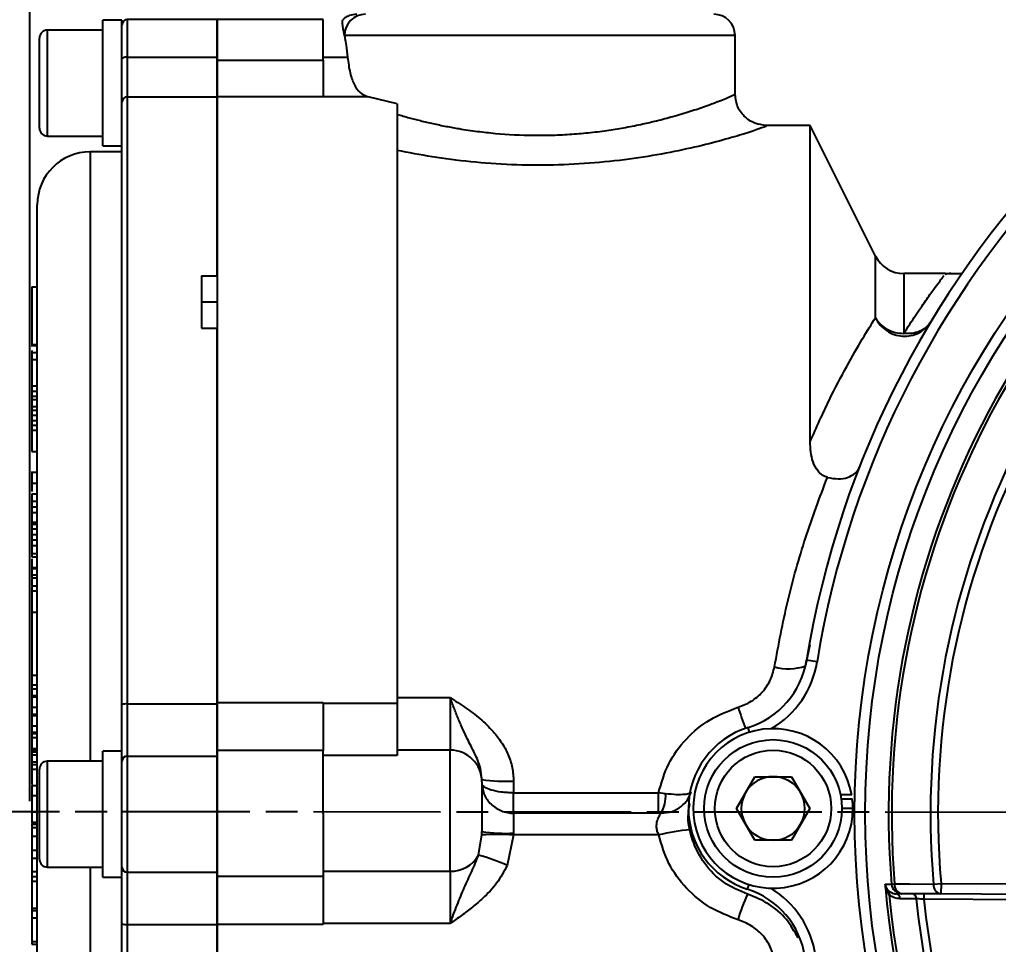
# Model space of a CAD drawing. Header units: millimetres. Extents: x 7829 to 9013, y 2050 to 2917.
# Drawn here: x 8037.1 to 8129.6, y 2180.4 to 2267.7 of the extents above; entities that cross this region are included whole.
import ezdxf

# ---------------------------------------------------------------- set-up
doc = ezdxf.new("R2010")
doc.units = ezdxf.units.MM
doc.linetypes.add('AM_ISO08W050', pattern=[18, 12, -1.5, 3, -1.5])
doc.layers.add('AM_5', color=3, linetype='Continuous', lineweight=25)
doc.layers.add('AM_7', color=4, linetype='AM_ISO08W050', lineweight=25)
doc.styles.add('工程字', font='gbenor.shx', dxfattribs={"width": 0.707, "bigfont": 'hztxt.shx'})
doc.dimstyles.new('AM_GB$0', dxfattribs={"dimtxt": 3.5, "dimasz": 2.5, "dimexe": 1, "dimexo": 1, "dimgap": 0.5, "dimtad": 1, "dimdsep": 46, "dimtxsty": '工程字', "dimcen": 0, "dimclrd": 256, "dimclre": 256, "dimclrt": 2, "dimadec": 0, "dimazin": 2, "dimtp": 0.1, "dimtm": 0.1, "dimtfac": 0.71, "dimtmove": 0, "dimatfit": 3, "dimfxl": 0, "dimlwd": -1, "dimlwe": -1, "dimarcsym": 0})

# ---------------------------------------------------------------- blocks, each defined once
blk = doc.blocks.new('*D29')
at = {"layer": 'AM_5', "transparency": 16777216}
for p, q in [((8038.099, 2193.899), (8038.099, 2298.094)), ((8411.499, 2213.756), (8411.499, 2298.094)), ((8040.599, 2297.094), (8408.999, 2297.094))]:
    blk.add_line(p, q, dxfattribs=at)
for points in [[(8040.599, 2297.511), (8040.599, 2296.677), (8038.099, 2297.094)], [(8408.999, 2297.511), (8408.999, 2296.677), (8411.499, 2297.094)]]:
    blk.add_solid(points, dxfattribs=at)
at = {"layer": 'Defpoints', "color": 0}
for p in [(8411.499, 2297.094), (8411.499, 2212.756), (8038.099, 2192.899)]:
    blk.add_point(p, dxfattribs=at)
at = {"layer": 'AM_5', "color": 2, "transparency": 16777216, "insert": (8221.096, 2300.094), "char_height": 5, "attachment_point": 5, "style": '工程字'}
blk.add_mtext('366', dxfattribs=at)

msp = doc.modelspace()

# ---------------------------------------------------------------- linework, layer by layer
at = {"color": 7, "linetype": 'Continuous', "lineweight": 25}
for p, q in [((8046.799, 2267.683), (8044.999, 2267.683)), ((8044.999, 2255.803), (8044.999, 2267.683)), ((8046.799, 2262.556), (8046.799, 2267.683)), ((8055.799, 2267.743), (8047.299, 2267.743)), ((8047.299, 2267.743), (8047.299, 2264.199)), ((8065.799, 2267.744), (8055.799, 2267.744)), ((8055.799, 2264.199), (8055.799, 2267.743)), ((8044.999, 2266.743), (8039.749, 2266.743)), ((8039.749, 2266.743), (8039.749, 2256.743)), ((8104.712, 2266.244), (8067.819, 2266.244)), ((8104.712, 2260.724), (8104.712, 2266.244)), ((8038.999, 2257.493), (8038.999, 2265.993)), ((8047.299, 2264.199), (8047.299, 2260.436)), ((8047.299, 2264.199), (8055.799, 2264.199)), ((8055.799, 2260.436), (8055.799, 2264.199)), ((8055.799, 2263.907), (8065.799, 2263.907)), ((8065.799, 2264.205), (8068.106, 2264.205)), ((8046.799, 2259.942), (8046.799, 2262.556)), ((8046.799, 2203.005), (8046.799, 2259.942)), ((8047.299, 2260.436), (8047.299, 2203.08)), ((8047.299, 2260.436), (8055.799, 2260.436)), ((8065.799, 2260.436), (8055.799, 2260.436)), ((8055.799, 2243.541), (8055.799, 2260.436)), ((8070.041, 2260.448), (8065.799, 2260.448)), ((8065.799, 2260.448), (8065.799, 2260.436)), ((8072.799, 2259.776), (8070.041, 2260.448)), ((8111.799, 2257.744), (8107.581, 2257.744)), ((8117.97, 2245.402), (8111.799, 2257.744)), ((8111.799, 2227.859), (8111.799, 2257.744)), ((8039.749, 2256.743), (8044.999, 2256.743)), ((8046.799, 2255.244), (8043.799, 2255.244)), ((8043.799, 2255.244), (8043.799, 2197.667)), ((8044.999, 2255.803), (8046.799, 2255.803)), ((8038.799, 2135.244), (8038.799, 2250.244)), ((8117.97, 2239.567), (8117.97, 2245.402)), ((8054.299, 2243.541), (8055.799, 2243.541)), ((8054.299, 2243.541), (8054.299, 2238.586)), ((8124.582, 2243.744), (8120.653, 2243.744)), ((8120.653, 2243.744), (8120.653, 2238.092)), ((8125.048, 2243.782), (8124.517, 2243.657)), ((8038.299, 2242.504), (8038.299, 2237.047)), ((8038.299, 2242.504), (8038.799, 2242.504)), ((8038.299, 2241.659), (8038.237, 2241.659)), ((8054.299, 2241.066), (8055.799, 2241.066)), ((8054.299, 2238.586), (8055.799, 2238.586)), ((8055.799, 2203.08), (8055.799, 2238.586)), ((8038.237, 2236.938), (8038.799, 2236.938)), ((8038.299, 2237.047), (8038.799, 2237.047)), ((8038.299, 2237.047), (8038.299, 2236.953)), ((8038.299, 2236.953), (8038.799, 2236.953)), ((8038.237, 2236.101), (8038.299, 2236.101)), ((8038.299, 2235.728), (8038.237, 2235.728)), ((8038.299, 2236.294), (8038.799, 2236.294)), ((8038.299, 2235.633), (8038.799, 2235.633)), ((8038.299, 2235.633), (8038.299, 2233.125)), ((8038.299, 2233.125), (8038.799, 2233.125)), ((8038.299, 2232.642), (8038.799, 2232.642)), ((8038.299, 2232.642), (8038.299, 2232.17)), ((8038.299, 2232.17), (8038.799, 2232.17)), ((8038.299, 2231.835), (8038.799, 2231.835)), ((8038.299, 2231.2), (8038.799, 2231.2)), ((8038.299, 2231.159), (8038.299, 2230.845)), ((8038.237, 2230.475), (8038.299, 2230.475)), ((8038.299, 2230.845), (8038.799, 2230.845)), ((8038.299, 2230.371), (8038.799, 2230.371)), ((8038.299, 2230.371), (8038.299, 2229.873)), ((8038.299, 2229.873), (8038.799, 2229.873)), ((8038.299, 2229.873), (8038.299, 2229.413)), ((8038.299, 2229.413), (8038.799, 2229.413)), ((8038.299, 2229.413), (8038.299, 2228.935)), ((8038.299, 2228.935), (8038.799, 2228.935)), ((8038.299, 2228.935), (8038.299, 2226.938)), ((8038.299, 2226.938), (8038.799, 2226.938)), ((8038.799, 2224.957), (8038.237, 2224.957)), ((8038.299, 2223.953), (8038.799, 2223.953)), ((8038.299, 2222.95), (8038.799, 2222.95)), ((8038.299, 2222.237), (8038.799, 2222.237)), ((8038.299, 2222.237), (8038.299, 2221.705)), ((8038.299, 2221.705), (8038.799, 2221.705)), ((8038.299, 2221.175), (8038.799, 2221.175)), ((8038.299, 2221.07), (8038.299, 2220.794)), ((8038.237, 2220.194), (8038.299, 2220.194)), ((8038.299, 2220.261), (8038.799, 2220.261)), ((8038.299, 2220.261), (8038.299, 2219.966)), ((8038.299, 2220.058), (8038.799, 2220.058)), ((8038.299, 2219.621), (8038.799, 2219.621)), ((8038.299, 2219.621), (8038.299, 2219.089)), ((8038.299, 2219.089), (8038.799, 2219.089)), ((8038.299, 2218.577), (8038.799, 2218.577)), ((8038.299, 2218.577), (8038.299, 2218.045)), ((8038.299, 2218.045), (8038.799, 2218.045)), ((8038.299, 2217.29), (8038.799, 2217.29)), ((8038.299, 2217.29), (8038.299, 2216.995)), ((8038.237, 2216.543), (8038.299, 2216.543)), ((8038.299, 2216.995), (8038.799, 2216.995)), ((8038.299, 2216.809), (8038.299, 2215.965)), ((8038.237, 2215.877), (8038.299, 2215.877)), ((8038.299, 2215.965), (8038.799, 2215.965)), ((8038.299, 2215.889), (8038.799, 2215.889)), ((8038.299, 2215.294), (8038.799, 2215.294)), ((8038.299, 2215.294), (8038.299, 2214.999)), ((8038.299, 2214.999), (8038.799, 2214.999)), ((8038.299, 2214.936), (8038.299, 2214.233)), ((8038.299, 2214.233), (8038.799, 2214.233)), ((8038.299, 2214.171), (8038.299, 2213.77)), ((8038.299, 2213.77), (8038.799, 2213.77)), ((8038.299, 2213.77), (8038.299, 2211.763)), ((8038.299, 2211.763), (8038.799, 2211.763)), ((8038.299, 2211.763), (8038.299, 2211.762)), ((8038.299, 2211.762), (8038.799, 2211.762)), ((8038.299, 2211.762), (8038.299, 2211.744)), ((8038.299, 2211.744), (8038.299, 2211.742)), ((8038.299, 2211.744), (8038.799, 2211.744)), ((8038.299, 2211.742), (8038.799, 2211.742)), ((8038.299, 2211.742), (8038.299, 2205.805)), ((8111.397, 2206.759), (8111.806, 2208.687)), ((8112.456, 2207.049), (8111.469, 2207.21)), ((8038.299, 2205.788), (8038.799, 2205.788)), ((8038.299, 2204.905), (8038.799, 2204.905)), ((8038.299, 2204.905), (8038.299, 2204.512)), ((8038.299, 2204.512), (8038.799, 2204.512)), ((8038.299, 2204.512), (8038.299, 2203.885)), ((8038.299, 2203.885), (8038.799, 2203.885)), ((8038.299, 2203.747), (8038.799, 2203.747)), ((8038.299, 2203.747), (8038.299, 2202.789)), ((8072.799, 2203.692), (8077.799, 2203.692)), ((8077.799, 2203.692), (8077.799, 2198.723)), ((8038.299, 2202.789), (8038.799, 2202.789)), ((8038.299, 2202.789), (8038.299, 2202.131)), ((8046.799, 2198.549), (8046.799, 2203.005)), ((8047.299, 2203.08), (8047.299, 2198.136)), ((8047.299, 2203.08), (8055.799, 2203.08)), ((8055.799, 2203.228), (8065.799, 2203.228)), ((8055.799, 2198.311), (8055.799, 2203.08)), ((8065.799, 2203.228), (8065.799, 2203.155)), ((8065.799, 2203.155), (8072.799, 2203.155)), ((8038.299, 2202.131), (8038.799, 2202.131)), ((8038.299, 2201.992), (8038.799, 2201.992)), ((8038.299, 2201.992), (8038.299, 2201.029)), ((8038.299, 2201.029), (8038.799, 2201.029)), ((8038.299, 2201.029), (8038.299, 2200.433)), ((8106.073, 2200.413), (8105.937, 2200.853)), ((8038.299, 2200.433), (8038.799, 2200.433)), ((8038.299, 2200.301), (8038.799, 2200.301)), ((8038.299, 2200.301), (8038.299, 2199.925)), ((8038.299, 2199.925), (8038.799, 2199.925)), ((8038.237, 2198.791), (8038.299, 2198.791)), ((8038.299, 2198.865), (8038.799, 2198.865)), ((8038.299, 2198.865), (8038.299, 2198.743)), ((8038.299, 2198.743), (8038.799, 2198.743)), ((8038.299, 2198.743), (8038.299, 2198.554)), ((8077.799, 2198.723), (8072.799, 2198.723)), ((8077.799, 2187.272), (8077.799, 2198.723)), ((8038.299, 2198.554), (8038.799, 2198.554)), ((8038.299, 2198.554), (8038.299, 2198.273)), ((8038.299, 2198.273), (8038.799, 2198.273)), ((8038.299, 2198.273), (8038.299, 2198.268)), ((8038.299, 2198.268), (8038.799, 2198.268)), ((8038.299, 2198.268), (8038.299, 2197.625)), ((8046.799, 2198.607), (8044.999, 2198.607)), ((8044.999, 2186.727), (8044.999, 2198.607)), ((8046.799, 2186.783), (8046.799, 2198.549)), ((8047.299, 2198.136), (8047.299, 2187.193)), ((8047.299, 2198.136), (8055.799, 2198.136)), ((8065.799, 2198.673), (8055.799, 2198.673)), ((8055.799, 2187.193), (8055.799, 2198.136)), ((8072.799, 2198.215), (8065.799, 2198.215)), ((8038.299, 2197.625), (8038.799, 2197.625)), ((8038.299, 2197.625), (8038.299, 2197.624)), ((8038.299, 2197.624), (8038.799, 2197.624)), ((8038.299, 2197.624), (8038.299, 2197.349)), ((8038.299, 2197.349), (8038.799, 2197.349)), ((8038.299, 2196.909), (8038.799, 2196.909)), ((8038.299, 2196.909), (8038.299, 2195.458)), ((8038.999, 2188.417), (8038.999, 2196.917)), ((8044.999, 2197.667), (8039.749, 2197.667)), ((8039.749, 2197.667), (8039.749, 2187.667)), ((8104.836, 2193.21), (8106.568, 2196.21)), ((8106.568, 2196.21), (8110.032, 2196.21)), ((8110.032, 2196.21), (8111.764, 2193.21)), ((8038.299, 2195.387), (8038.799, 2195.387)), ((8038.299, 2195.38), (8038.799, 2195.38)), ((8038.299, 2195.379), (8038.799, 2195.379)), ((8083.799, 2195.801), (8083.799, 2194.684)), ((8038.299, 2194.438), (8038.799, 2194.438)), ((8038.299, 2194.438), (8038.299, 2192.882)), ((8083.799, 2192.759), (8083.799, 2194.684)), ((8083.799, 2194.684), (8097.488, 2194.684)), ((8098.148, 2194.598), (8097.488, 2194.684)), ((8097.488, 2192.759), (8097.488, 2194.684)), ((8100.565, 2194.787), (8100.467, 2194.704)), ((8115.731, 2194.487), (8114.674, 2194.487)), ((8106.568, 2190.21), (8104.836, 2193.21)), ((8111.764, 2193.21), (8110.032, 2190.21)), ((8115.79, 2194.084), (8114.741, 2194.084)), ((8115.84, 2193.21), (8114.8, 2193.21)), ((8038.299, 2192.882), (8038.799, 2192.882)), ((8083.799, 2192.759), (8083.799, 2190.878)), ((8097.488, 2192.759), (8083.799, 2192.759)), ((8097.713, 2192.758), (8097.488, 2192.759)), ((8038.299, 2191.9), (8038.799, 2191.9)), ((8038.299, 2191.869), (8038.299, 2191.866)), ((8038.299, 2191.866), (8038.799, 2191.866)), ((8038.299, 2191.866), (8038.299, 2191.787)), ((8038.299, 2191.74), (8038.799, 2191.74)), ((8038.299, 2191.739), (8038.799, 2191.739)), ((8038.299, 2191.739), (8038.299, 2191.489)), ((8038.299, 2191.411), (8038.799, 2191.411)), ((8038.299, 2191.408), (8038.799, 2191.408)), ((8038.299, 2191.408), (8038.299, 2190.589)), ((8038.299, 2190.589), (8038.799, 2190.589)), ((8038.299, 2190.589), (8038.299, 2189.279)), ((8080.493, 2188.803), (8080.796, 2190.709)), ((8080.796, 2190.709), (8080.799, 2191.032)), ((8083.794, 2190.716), (8083.186, 2187.815)), ((8083.799, 2190.878), (8083.794, 2190.716)), ((8097.505, 2190.716), (8083.794, 2190.716)), ((8110.032, 2190.21), (8106.568, 2190.21)), ((8038.299, 2189.279), (8038.799, 2189.279)), ((8038.299, 2189.279), (8038.299, 2188.501)), ((8038.299, 2188.501), (8038.799, 2188.501)), ((8038.299, 2188.501), (8038.299, 2187.281)), ((8039.749, 2187.667), (8044.999, 2187.667)), ((8043.799, 2187.667), (8043.799, 2130.244)), ((8038.299, 2187.239), (8038.799, 2187.239)), ((8038.299, 2186.781), (8038.799, 2186.781)), ((8044.999, 2186.727), (8046.799, 2186.727)), ((8046.799, 2182.334), (8046.799, 2186.727)), ((8047.299, 2187.193), (8055.799, 2187.193)), ((8047.299, 2187.193), (8047.299, 2182.257)), ((8055.799, 2182.257), (8055.799, 2187.193)), ((8055.799, 2186.814), (8065.799, 2186.814)), ((8065.799, 2187.272), (8077.799, 2187.272)), ((8077.799, 2187.272), (8077.799, 2182.332)), ((8038.237, 2186.091), (8038.299, 2186.091)), ((8038.299, 2186.337), (8038.799, 2186.337)), ((8038.299, 2186.337), (8038.299, 2183.8)), ((8106, 2186.03), (8105.859, 2185.591)), ((8119.489, 2186.066), (8119.781, 2186.09)), ((8123.463, 2186.068), (8124.168, 2186.129)), ((8124.168, 2186.129), (8124.163, 2185.129)), ((8124.168, 2186.129), (8160.264, 2185.946)), ((8120.48, 2185.148), (8119.933, 2185.151)), ((8124.163, 2185.129), (8120.48, 2185.148)), ((8122.545, 2185.138), (8122.542, 2184.638)), ((8160.259, 2184.946), (8124.163, 2185.129)), ((8038.299, 2184.821), (8038.237, 2184.821)), ((8160.257, 2184.446), (8122.542, 2184.638)), ((8038.299, 2183.8), (8038.799, 2183.8)), ((8038.299, 2183.573), (8038.799, 2183.573)), ((8038.299, 2183.573), (8038.299, 2182.884)), ((8038.299, 2182.884), (8038.799, 2182.884)), ((8038.299, 2182.884), (8038.299, 2180.638)), ((8046.799, 2125.522), (8046.799, 2182.334)), ((8047.299, 2182.257), (8055.799, 2182.257)), ((8047.299, 2182.257), (8047.299, 2125.028)), ((8065.799, 2182.26), (8055.799, 2182.26)), ((8055.799, 2146.789), (8055.799, 2182.257)), ((8077.799, 2182.332), (8065.799, 2182.332)), ((8065.799, 2182.332), (8065.799, 2182.26)), ((8038.299, 2180.638), (8038.799, 2180.638)), ((8038.299, 2180.579), (8038.299, 2180.393)), ((8038.299, 2180.393), (8038.799, 2180.393))]:
    msp.add_line(p, q, dxfattribs=at)
at = {"color": 7, "linetype": 'Continuous', "lineweight": 25, "flags": 128}
for points in [[(8047.299, 2264.199), (8047.202, 2264.195), (8047.108, 2264.184), (8047.021, 2264.165), (8046.946, 2264.139), (8046.883, 2264.108), (8046.837, 2264.073), (8046.809, 2264.034), (8046.799, 2263.995)], [(8118.889, 2186.069), (8118.941, 2186.069), (8119.152, 2186.068), (8119.489, 2186.066)], [(8119.781, 2186.09), (8121.198, 2186.082), (8123.463, 2186.068)], [(8121.827, 2184.679), (8121.118, 2184.682), (8120.283, 2184.686)]]:
    msp.add_lwpolyline(points, dxfattribs=at)
at = {"color": 7, "linetype": 'Continuous', "lineweight": 25}
for centre, radius in [((8200.299, 2192.744), 84.295), ((8200.299, 2192.744), 83.295), ((8108.3, 2193.21), 6.5), ((8108.3, 2193.21), 5.5)]:
    msp.add_circle(centre, radius, dxfattribs=at)
for centre, radius, start, end in [((8200.299, 2192.744), 90, 98.6687, 170.75028), ((8200.299, 2192.744), 89, 98.6687, 170.75028), ((8200.299, 2192.744), 81.085, 354.69508, 184.72391), ((8200.299, 2192.744), 80.793, 354.69508, 184.72391), ((8200.299, 2192.744), 77.125, 354.45375, 184.96523), ((8200.299, 2192.744), 76.418, 354.45375, 184.96523), ((8069.808, 2266.254), 1.989, 90.31376, 180.31036), ((8102.712, 2266.244), 2, 0, 90), ((8047.299, 2267.243), 0.5, 90, 180), ((8039.749, 2265.993), 0.75, 90, 180), ((8047.296, 2259.939), 0.497, 89.66234, 179.65831), ((8039.749, 2257.493), 0.75, 180, 270), ((8043.799, 2250.244), 5, 90, 180), ((8120.653, 2246.744), 3, 206.56505, 270), ((8103.573, 2208.496), 8, 287.18342, 350.75028), ((8103.573, 2208.496), 9, 300.5929, 350.75028), ((8109.746, 2210.962), 4.567, 253.29867, 290.79245), ((8047.177, 2202.195), 0.893, 82.14096, 115.02118), ((8138.36, 2213.302), 34.986, 197.51462, 200.98335), ((8108.3, 2193.21), 8, 107.18342, 252.23557), ((8108.3, 2193.21), 7.54, 9.75091, 0), ((8077.804, 2195.728), 2.995, 0.0971, 90.09677), ((8047.278, 2197.657), 0.479, 87.472, 177.22636), ((8039.749, 2196.917), 0.75, 90, 180), ((8108.3, 2193.21), 3, 90, 150), ((8108.3, 2193.21), 3, 30, 90), ((8083.051, 2211.851), 16.068, 261.94439, 272.66944), ((8095.039, 2194.361), 3.118, 329.04895, 4.35227), ((8108.3, 2193.21), 3, 150, 210), ((8108.3, 2193.21), 3, 330, 30), ((8108.3, 2193.21), 7.54, 0, 6.6528), ((8108.3, 2193.21), 3, 210, 270), ((8108.3, 2193.21), 3, 270, 330), ((8082.357, 2163.452), 27.302, 86.98383, 93.27727), ((8083.051, 2205.547), 14.688, 261.18081, 272.91904), ((8103.176, 2165.654), 25.695, 96.09206, 102.75013), ((8077.855, 2190.308), 3.037, 268.94213, 330.29647), ((8076.323, 2173.279), 16.074, 64.72528, 74.96649), ((8039.749, 2188.417), 0.75, 180, 270), ((8047.278, 2187.672), 0.48, 182.74259, 272.5022), ((8200.299, 2192.744), 81.683, 184.68665, 264.73234), ((8120.486, 2186.148), 1, 184.71121, 269.70075), ((8120.648, 2186.003), 0.871, 174.2966, 258.92116), ((8124.33, 2185.984), 0.87, 174.42253, 258.94869), ((8118.362, 2179.097), 13.841, 154.23815, 164.94797), ((8103.419, 2177.973), 8, 8.6687, 72.23557), ((8103.419, 2177.973), 9, 8.6687, 58.82608), ((8119.004, 2185.215), 0.309, 329.92542, 37.15382), ((8200.299, 2192.744), 81.391, 185.4169, 264.00208), ((8119.851, 2184.725), 0.433, 354.83123, 79.03639), ((8121.396, 2184.718), 0.433, 354.89233, 79.04929), ((8200.299, 2192.744), 78.885, 185.8675, 263.55148), ((8200.299, 2192.744), 78.178, 185.95138, 263.4676), ((8047.177, 2183.131), 0.882, 244.64111, 277.95157)]:
    msp.add_arc(centre, radius, start, end, dxfattribs=at)
for points, knots in [([(8068.982, 2268.244), (8068.737, 2268.218), (8068.367, 2268.18), (8067.924, 2267.962), (8067.734, 2267.808), (8067.638, 2267.732)], [0, 0, 0, 0, 0.491622, 0.745282, 1, 1, 1, 1]), ([(8067.819, 2266.244), (8067.74, 2266.682), (8067.596, 2267.487), (8067.638, 2267.62), (8067.658, 2267.68)], [0, 0, 0, 0, 0.545012, 1, 1, 1, 1]), ([(8067.819, 2266.244), (8067.821, 2266.234), (8067.825, 2266.207), (8067.84, 2266.122), (8067.887, 2265.838), (8067.984, 2265.227), (8068.061, 2264.582), (8068.106, 2264.205)], [0, 0, 0, 0, 0.017606, 0.048096, 0.147727, 0.501301, 1, 1, 1, 1]), ([(8065.799, 2263.907), (8065.799, 2263.468), (8065.799, 2262.589), (8065.799, 2261.55), (8065.799, 2260.784), (8065.799, 2260.558), (8065.799, 2260.448)], [0, 0, 0, 0, 0.253095, 0.506191, 0.759286, 1, 1, 1, 1]), ([(8068.106, 2264.205), (8068.175, 2263.69), (8068.308, 2262.698), (8068.701, 2261.57), (8069.253, 2260.773), (8069.779, 2260.556), (8070.041, 2260.448)], [0, 0, 0, 0, 0.259436, 0.499852, 0.750111, 1, 1, 1, 1]), ([(8072.799, 2258.789), (8073.172, 2258.682), (8073.867, 2258.481), (8075.003, 2258.187), (8076.169, 2257.913), (8077.393, 2257.659), (8078.79, 2257.406), (8080.337, 2257.177), (8082.668, 2256.919), (8085.075, 2256.794), (8087.503, 2256.818), (8089.299, 2256.907), (8091.077, 2257.067), (8092.772, 2257.285), (8094.433, 2257.56), (8095.938, 2257.862), (8097.437, 2258.212), (8098.959, 2258.614), (8100.526, 2259.087), (8101.922, 2259.556), (8102.974, 2259.947), (8103.714, 2260.242), (8104.384, 2260.53), (8104.721, 2260.699), (8104.695, 2260.72), (8104.69, 2260.724)], [0, 0, 0, 0, 0.036131, 0.06718, 0.10024, 0.13364, 0.164132, 0.206288, 0.246229, 0.327897, 0.368557, 0.409673, 0.449743, 0.491609, 0.530537, 0.573166, 0.609287, 0.655223, 0.70959, 0.766332, 0.818857, 0.860926, 0.900773, 0.98235, 1, 1, 1, 1]), ([(8107.673, 2257.744), (8107.303, 2257.785), (8106.535, 2257.87), (8105.528, 2258.564), (8104.838, 2259.577), (8104.753, 2260.357), (8104.712, 2260.732)], [0, 0, 0, 0, 0.241449, 0.500872, 0.759869, 1, 1, 1, 1]), ([(8107.581, 2257.715), (8107.637, 2257.722), (8107.831, 2257.747), (8107.337, 2257.539), (8106.139, 2257.118), (8104.2, 2256.523), (8101.673, 2255.85), (8098.642, 2255.179), (8095.204, 2254.593), (8091.473, 2254.167), (8087.554, 2253.957), (8083.59, 2253.994), (8079.717, 2254.275), (8076.034, 2254.753), (8073.877, 2255.175), (8072.799, 2255.386)], [0, 0, 0, 0, 0.032303, 0.112661, 0.193475, 0.274168, 0.354736, 0.435583, 0.515958, 0.596826, 0.677162, 0.758055, 0.838561, 0.919362, 1, 1, 1, 1]), ([(8120.653, 2238.092), (8121.032, 2238.676), (8121.782, 2239.832), (8122.741, 2241.218), (8123.654, 2242.5), (8124.32, 2243.395), (8124.421, 2243.528), (8124.457, 2243.576)], [0, 0, 0, 0, 0.190743, 0.377046, 0.562592, 0.845149, 1, 1, 1, 1]), ([(8124.583, 2243.744), (8124.878, 2243.744), (8125.462, 2243.744), (8126.023, 2243.744), (8126.104, 2243.744), (8126.144, 2243.744)], [0, 0, 0, 0, 0.34061, 0.672316, 1, 1, 1, 1]), ([(8111.799, 2227.859), (8112.403, 2229.203), (8113.608, 2231.883), (8115.279, 2235.044), (8116.79, 2237.684), (8117.576, 2238.939), (8117.97, 2239.567)], [0, 0, 0, 0, 0.25157, 0.501497, 0.750434, 1, 1, 1, 1]), ([(8117.97, 2239.567), (8118.102, 2239.337), (8118.372, 2238.871), (8118.998, 2238.327), (8119.734, 2237.959), (8120.53, 2237.8), (8121.335, 2237.85), (8122.097, 2238.117), (8122.765, 2238.573), (8123.072, 2239.001), (8123.222, 2239.211)], [0, 0, 0, 0, 0.122681, 0.25, 0.377319, 0.5, 0.622681, 0.75, 0.877319, 1, 1, 1, 1]), ([(8123.222, 2239.211), (8123.086, 2239.024), (8122.807, 2238.645), (8122.174, 2238.263), (8121.439, 2238.049), (8120.912, 2238.078), (8120.653, 2238.092)], [0, 0, 0, 0, 0.245267, 0.5, 0.754733, 1, 1, 1, 1]), ([(8038.299, 2236.49), (8038.299, 2236.415), (8038.299, 2236.243), (8038.299, 2236.177), (8038.299, 2236.14)], [0, 0, 0, 0, 0.431047, 1, 1, 1, 1]), ([(8038.299, 2236.294), (8038.299, 2236.168), (8038.299, 2235.941), (8038.299, 2235.727), (8038.299, 2235.633)], [0, 0, 0, 0, 0.55999, 1, 1, 1, 1]), ([(8038.299, 2233.125), (8038.299, 2233.032), (8038.299, 2232.865), (8038.299, 2232.71), (8038.299, 2232.642)], [0, 0, 0, 0, 0.5599852, 1, 1, 1, 1]), ([(8038.299, 2232.121), (8038.299, 2232.111), (8038.299, 2232.009), (8038.299, 2231.917), (8038.299, 2231.835)], [0, 0, 0, 0, 0.097678, 1, 1, 1, 1]), ([(8038.299, 2231.835), (8038.299, 2231.766), (8038.299, 2231.652), (8038.299, 2231.48), (8038.299, 2231.336), (8038.299, 2231.246), (8038.299, 2231.2)], [0, 0, 0, 0, 0.339965, 0.559982, 0.779997, 1, 1, 1, 1]), ([(8038.299, 2230.845), (8038.299, 2230.754), (8038.299, 2230.592), (8038.299, 2230.438), (8038.299, 2230.371)], [0, 0, 0, 0, 0.560005, 1, 1, 1, 1]), ([(8113.429, 2224.483), (8113.263, 2224.545), (8112.913, 2224.676), (8112.413, 2225.188), (8111.887, 2226.257), (8111.834, 2227.218), (8111.799, 2227.859)], [0, 0, 0, 0, 0.118447, 0.2509451, 0.500765, 1, 1, 1, 1]), ([(8038.299, 2224.956), (8038.299, 2224.942), (8038.299, 2224.901), (8038.299, 2224.527), (8038.299, 2224.145), (8038.299, 2223.953)], [0, 0, 0, 0, 0.196218, 0.597603, 1, 1, 1, 1]), ([(8113.429, 2224.483), (8113.77, 2224.422), (8114.453, 2224.298), (8115.377, 2224.453), (8116.001, 2224.792), (8116.319, 2225.154), (8116.415, 2225.365), (8116.448, 2225.44)], [0, 0, 0, 0, 0.24972, 0.499519, 0.749328, 0.911869, 1, 1, 1, 1]), ([(8038.299, 2223.953), (8038.299, 2223.757), (8038.299, 2223.519), (8038.299, 2223.206), (8038.299, 2223.15)], [0, 0, 0, 0, 0.82325, 1, 1, 1, 1]), ([(8108.434, 2206.588), (8108.827, 2208.675), (8109.614, 2212.858), (8111.316, 2218.864), (8112.72, 2222.597), (8113.429, 2224.483)], [0, 0, 0, 0, 0.329981, 0.661508, 1, 1, 1, 1]), ([(8038.299, 2222.95), (8038.299, 2222.775), (8038.299, 2222.544), (8038.299, 2222.318), (8038.299, 2222.263)], [0, 0, 0, 0, 0.755167, 1, 1, 1, 1]), ([(8038.299, 2221.705), (8038.299, 2221.61), (8038.299, 2221.441), (8038.299, 2221.257), (8038.299, 2221.175)], [0, 0, 0, 0, 0.559984, 1, 1, 1, 1]), ([(8038.299, 2221.175), (8038.299, 2221.002), (8038.299, 2220.693), (8038.299, 2220.393), (8038.299, 2220.261)], [0, 0, 0, 0, 0.559988, 1, 1, 1, 1]), ([(8038.299, 2220.058), (8038.299, 2219.932), (8038.299, 2219.797), (8038.299, 2219.667), (8038.299, 2219.658)], [0, 0, 0, 0, 0.927633, 1, 1, 1, 1]), ([(8038.299, 2219.089), (8038.299, 2218.997), (8038.299, 2218.834), (8038.299, 2218.655), (8038.299, 2218.577)], [0, 0, 0, 0, 0.55998, 1, 1, 1, 1]), ([(8038.299, 2218.045), (8038.299, 2217.901), (8038.299, 2217.646), (8038.299, 2217.399), (8038.299, 2217.29)], [0, 0, 0, 0, 0.559983, 1, 1, 1, 1]), ([(8038.299, 2215.889), (8038.299, 2215.775), (8038.299, 2215.573), (8038.299, 2215.379), (8038.299, 2215.294)], [0, 0, 0, 0, 0.559975, 1, 1, 1, 1]), ([(8104.996, 2202.773), (8105.423, 2202.938), (8106.275, 2203.267), (8107.317, 2204.167), (8108.105, 2205.286), (8108.324, 2206.154), (8108.434, 2206.588)], [0, 0, 0, 0, 0.250548, 0.500658, 0.75052, 1, 1, 1, 1]), ([(8038.299, 2205.788), (8038.299, 2205.623), (8038.299, 2205.328), (8038.299, 2205.034), (8038.299, 2204.905)], [0, 0, 0, 0, 0.560012, 1, 1, 1, 1]), ([(8038.299, 2203.885), (8038.299, 2203.863), (8038.299, 2203.824), (8038.299, 2203.77), (8038.299, 2203.747)], [0, 0, 0, 0, 0.559996, 1, 1, 1, 1]), ([(8080.799, 2195.942), (8080.765, 2196.305), (8080.681, 2197.212), (8080.105, 2198.447), (8079.525, 2199.571), (8079.019, 2200.628), (8078.604, 2201.584), (8078.193, 2202.624), (8077.931, 2203.336), (8077.799, 2203.692)], [0, 0, 0, 0, 0.124231, 0.309982, 0.499101, 0.615299, 0.749586, 0.874572, 1, 1, 1, 1]), ([(8077.799, 2203.692), (8078.291, 2203.371), (8079.261, 2202.738), (8080.646, 2201.705), (8081.797, 2200.613), (8082.678, 2199.477), (8083.297, 2198.331), (8083.716, 2197.102), (8083.771, 2196.234), (8083.799, 2195.801)], [0, 0, 0, 0, 0.1701995, 0.3354048, 0.499471, 0.6282843, 0.7498302, 0.8751307, 1, 1, 1, 1]), ([(8065.799, 2203.155), (8065.799, 2202.694), (8065.799, 2201.747), (8065.799, 2200.476), (8065.799, 2199.382), (8065.799, 2198.909), (8065.799, 2198.673)], [0, 0, 0, 0, 0.2407139, 0.4938093, 0.7469046, 1, 1, 1, 1]), ([(8097.488, 2194.684), (8097.754, 2195.619), (8098.286, 2197.49), (8100.035, 2199.852), (8102.28, 2201.733), (8104.091, 2202.427), (8104.996, 2202.773)], [0, 0, 0, 0, 0.2501529, 0.5002533, 0.7503187, 1, 1, 1, 1]), ([(8038.299, 2202.131), (8038.299, 2202.109), (8038.299, 2202.07), (8038.299, 2202.016), (8038.299, 2201.992)], [0, 0, 0, 0, 0.559996, 1, 1, 1, 1]), ([(8038.299, 2200.433), (8038.299, 2200.413), (8038.299, 2200.378), (8038.299, 2200.324), (8038.299, 2200.301)], [0, 0, 0, 0, 0.559965, 1, 1, 1, 1]), ([(8038.299, 2199.925), (8038.299, 2199.726), (8038.299, 2199.372), (8038.299, 2199.02), (8038.299, 2198.865)], [0, 0, 0, 0, 0.559993, 1, 1, 1, 1]), ([(8038.299, 2197.349), (8038.299, 2197.282), (8038.299, 2197.148), (8038.299, 2196.961), (8038.299, 2196.929), (8038.299, 2196.909)], [0, 0, 0, 0, 0.281219, 0.559867, 1, 1, 1, 1]), ([(8038.299, 2195.379), (8038.299, 2195.204), (8038.299, 2194.89), (8038.299, 2194.576), (8038.299, 2194.438)], [0, 0, 0, 0, 0.5600013, 1, 1, 1, 1]), ([(8080.799, 2195.733), (8080.799, 2195.693), (8080.799, 2195.611), (8080.799, 2195.236), (8080.799, 2194.702), (8080.799, 2194.038), (8080.799, 2193.288), (8080.799, 2192.493), (8080.799, 2191.707), (8080.799, 2191.255), (8080.799, 2191.032)], [0, 0, 0, 0, 0.122831, 0.25, 0.377169, 0.5, 0.622831, 0.75, 0.877169, 1, 1, 1, 1]), ([(8080.799, 2195.554), (8080.842, 2195.206), (8080.929, 2194.513), (8081.508, 2193.718), (8082.114, 2193.238), (8082.644, 2192.966), (8083.206, 2192.792), (8083.603, 2192.77), (8083.799, 2192.759)], [0, 0, 0, 0, 0.249778, 0.49816, 0.630344, 0.748718, 0.876429, 1, 1, 1, 1]), ([(8083.799, 2194.684), (8083.602, 2194.687), (8083.202, 2194.695), (8082.438, 2194.768), (8081.618, 2194.939), (8081.013, 2195.182), (8080.932, 2195.347), (8080.904, 2195.404)], [0, 0, 0, 0, 0.140513, 0.284711, 0.567294, 0.849047, 1, 1, 1, 1]), ([(8097.713, 2192.758), (8098.074, 2192.791), (8098.77, 2192.856), (8099.639, 2193.357), (8100.275, 2194.013), (8100.468, 2194.53), (8100.565, 2194.787)], [0, 0, 0, 0, 0.271782, 0.523711, 0.762871, 1, 1, 1, 1]), ([(8100.467, 2194.704), (8100.442, 2194.675), (8100.364, 2194.586), (8099.92, 2194.518), (8099.169, 2194.49), (8098.496, 2194.561), (8098.148, 2194.598)], [0, 0, 0, 0, 0.133835, 0.406017, 0.693033, 1, 1, 1, 1]), ([(8105.897, 2185.113), (8105.116, 2185.44), (8103.554, 2186.095), (8101.734, 2187.942), (8100.6, 2190.205), (8100.161, 2192.22), (8100.384, 2193.349), (8100.444, 2193.651)], [0, 0, 0, 0, 0.229127, 0.458254, 0.687381, 0.916508, 1, 1, 1, 1]), ([(8038.299, 2192.882), (8038.299, 2192.699), (8038.299, 2192.371), (8038.299, 2192.044), (8038.299, 2191.9)], [0, 0, 0, 0, 0.559976, 1, 1, 1, 1]), ([(8097.505, 2190.716), (8097.454, 2190.834), (8097.354, 2191.066), (8097.293, 2191.424), (8097.302, 2191.769), (8097.387, 2192.177), (8097.539, 2192.488), (8097.664, 2192.688), (8097.696, 2192.734), (8097.713, 2192.758)], [0, 0, 0, 0, 0.127342, 0.250644, 0.367483, 0.500831, 0.749578, 0.874505, 1, 1, 1, 1]), ([(8038.299, 2191.692), (8038.299, 2191.673), (8038.299, 2191.653), (8038.299, 2191.621), (8038.299, 2191.62)], [0, 0, 0, 0, 0.97438, 1, 1, 1, 1]), ([(8104.996, 2182.691), (8104.095, 2183.037), (8102.292, 2183.728), (8100.057, 2185.597), (8098.315, 2187.939), (8097.775, 2189.791), (8097.505, 2190.716)], [0, 0, 0, 0, 0.250316, 0.500531, 0.750537, 1, 1, 1, 1]), ([(8077.799, 2182.332), (8078.018, 2182.924), (8078.455, 2184.107), (8079.128, 2185.744), (8079.855, 2187.24), (8080.28, 2188.282), (8080.493, 2188.803)], [0, 0, 0, 0, 0.249929, 0.499906, 0.749912, 1, 1, 1, 1]), ([(8083.186, 2187.815), (8082.876, 2187.245), (8082.255, 2186.104), (8081.058, 2184.861), (8079.917, 2183.879), (8078.88, 2183.096), (8078.159, 2182.587), (8077.799, 2182.332)], [0, 0, 0, 0, 0.248778, 0.49872, 0.659582, 0.829716, 1, 1, 1, 1]), ([(8038.299, 2187.239), (8038.299, 2187.181), (8038.299, 2187.085), (8038.299, 2186.972), (8038.299, 2186.874), (8038.299, 2186.812), (8038.299, 2186.781)], [0, 0, 0, 0, 0.339954, 0.559968, 0.779984, 1, 1, 1, 1]), ([(8038.299, 2186.781), (8038.299, 2186.727), (8038.299, 2186.639), (8038.299, 2186.52), (8038.299, 2186.422), (8038.299, 2186.365), (8038.299, 2186.337)], [0, 0, 0, 0, 0.340006, 0.56001, 0.780012, 1, 1, 1, 1]), ([(8065.799, 2186.814), (8065.799, 2186.578), (8065.799, 2186.105), (8065.799, 2185.011), (8065.799, 2183.74), (8065.799, 2182.793), (8065.799, 2182.332)], [0, 0, 0, 0, 0.253095, 0.506191, 0.759286, 1, 1, 1, 1]), ([(8118.889, 2186.069), (8118.889, 2186.068), (8118.904, 2185.946), (8118.968, 2185.707), (8119.158, 2185.502), (8119.251, 2185.401)], [0, 0, 0, 0, 0.006055, 0.513884, 1, 1, 1, 1]), ([(8119.272, 2185.06), (8119.175, 2185.214), (8118.978, 2185.527), (8118.907, 2185.885), (8118.889, 2186.067), (8118.889, 2186.069)], [0, 0, 0, 0, 0.4863923, 0.9939281, 1, 1, 1, 1]), ([(8110.666, 2180.98), (8110.326, 2181.576), (8109.62, 2182.815), (8107.952, 2184.272), (8106.582, 2184.833), (8105.897, 2185.113)], [0, 0, 0, 0, 0.316682, 0.658341, 1, 1, 1, 1]), ([(8119.251, 2185.401), (8119.365, 2185.325), (8119.59, 2185.175), (8119.821, 2185.159), (8119.933, 2185.151)], [0, 0, 0, 0, 0.5114809, 1, 1, 1, 1]), ([(8120.283, 2184.686), (8120.114, 2184.699), (8119.764, 2184.726), (8119.44, 2184.946), (8119.272, 2185.06)], [0, 0, 0, 0, 0.480255, 1, 1, 1, 1]), ([(8122.542, 2184.638), (8122.506, 2184.64), (8122.356, 2184.649), (8122.093, 2184.664), (8121.916, 2184.674), (8121.827, 2184.679)], [0, 0, 0, 0, 0.139778, 0.570273, 1, 1, 1, 1]), ([(8038.299, 2183.8), (8038.299, 2183.752), (8038.299, 2183.666), (8038.299, 2183.601), (8038.299, 2183.573)], [0, 0, 0, 0, 0.560015, 1, 1, 1, 1]), ([(8108.434, 2178.868), (8108.324, 2179.305), (8108.104, 2180.176), (8107.313, 2181.299), (8106.272, 2182.198), (8105.421, 2182.527), (8104.996, 2182.691)], [0, 0, 0, 0, 0.25054, 0.500517, 0.750403, 1, 1, 1, 1])]:
    msp.add_open_spline(points, degree=3, knots=knots, dxfattribs=at)
for points in [[(8055.799, 2267.744), (8055.799, 2267.692), (8055.799, 2267.588), (8055.799, 2266.767), (8055.799, 2265.547), (8055.799, 2264.454), (8055.799, 2263.907)], [(8065.799, 2263.907), (8065.799, 2264.454), (8065.799, 2265.547), (8065.799, 2266.767), (8065.799, 2267.588), (8065.799, 2267.692), (8065.799, 2267.744)], [(8055.799, 2263.907), (8055.799, 2263.468), (8055.799, 2262.589), (8055.799, 2261.55), (8055.799, 2260.771), (8055.799, 2260.548), (8055.799, 2260.436)], [(8055.799, 2260.436), (8055.799, 2259.996), (8055.799, 2259.116), (8055.799, 2256.859), (8055.799, 2253.946), (8055.799, 2250.341), (8055.799, 2246.101), (8055.799, 2241.27), (8055.799, 2235.901), (8055.799, 2230.054), (8055.799, 2223.795), (8055.799, 2217.189), (8055.799, 2210.321), (8055.799, 2205.592), (8055.799, 2203.228)], [(8072.799, 2259.776), (8072.799, 2259.236), (8072.799, 2258.155), (8072.799, 2255.687), (8072.799, 2252.627), (8072.799, 2248.945), (8072.799, 2244.695), (8072.799, 2239.915), (8072.799, 2234.656), (8072.799, 2228.97), (8072.799, 2222.916), (8072.799, 2216.553), (8072.799, 2209.956), (8072.799, 2205.422), (8072.799, 2203.155)], [(8117.97, 2239.567), (8118.114, 2239.355), (8118.401, 2238.932), (8119.058, 2238.465), (8119.822, 2238.151), (8120.376, 2238.112), (8120.653, 2238.092)], [(8055.799, 2203.228), (8055.799, 2202.741), (8055.799, 2201.768), (8055.799, 2200.476), (8055.799, 2199.382), (8055.799, 2198.909), (8055.799, 2198.673)], [(8072.799, 2203.155), (8072.799, 2202.628), (8072.799, 2201.573), (8072.799, 2200.172), (8072.799, 2198.985), (8072.799, 2198.472), (8072.799, 2198.215)], [(8055.799, 2198.673), (8055.799, 2198.37), (8055.799, 2197.766), (8055.799, 2196.318), (8055.799, 2194.611), (8055.799, 2192.744), (8055.799, 2190.876), (8055.799, 2189.169), (8055.799, 2187.721), (8055.799, 2187.117), (8055.799, 2186.814)], [(8065.799, 2192.744), (8065.799, 2193.366), (8065.799, 2194.611), (8065.799, 2196.318), (8065.799, 2197.766), (8065.799, 2198.37), (8065.799, 2198.673)], [(8065.799, 2192.744), (8065.799, 2192.121), (8065.799, 2190.876), (8065.799, 2189.169), (8065.799, 2187.721), (8065.799, 2187.117), (8065.799, 2186.814)], [(8055.799, 2186.814), (8055.799, 2186.578), (8055.799, 2186.105), (8055.799, 2185.011), (8055.799, 2183.719), (8055.799, 2182.746), (8055.799, 2182.26)], [(8055.799, 2182.26), (8055.799, 2179.895), (8055.799, 2175.166), (8055.799, 2168.298), (8055.799, 2161.692), (8055.799, 2155.433), (8055.799, 2149.586), (8055.799, 2144.217), (8055.799, 2139.386), (8055.799, 2135.146), (8055.799, 2131.541), (8055.799, 2128.628), (8055.799, 2126.371), (8055.799, 2125.491), (8055.799, 2125.051)]]:
    msp.add_open_spline(points, degree=3, dxfattribs=at)
at = {"layer": 'AM_7'}
msp.add_line((8292.893, 2192.742), (8035.305, 2192.9), dxfattribs=at)

# ---------------------------------------------------------------- dimensions: what is measured, and where the dimension line sits
at = {"layer": 'AM_5'}
dim = msp.add_linear_dim(base=(8411.499, 2297.094), p1=(8038.099, 2192.899), p2=(8411.499, 2212.756), text='366', dimstyle='AM_GB$0', override={"dimtxt": 5}, dxfattribs=at)
dim.commit()
dim.dimension.update_dxf_attribs({"geometry": '*D29', "text_midpoint": (8221.096, 2297.094), "dimtype": 160})

doc.saveas('drawing.dxf')
